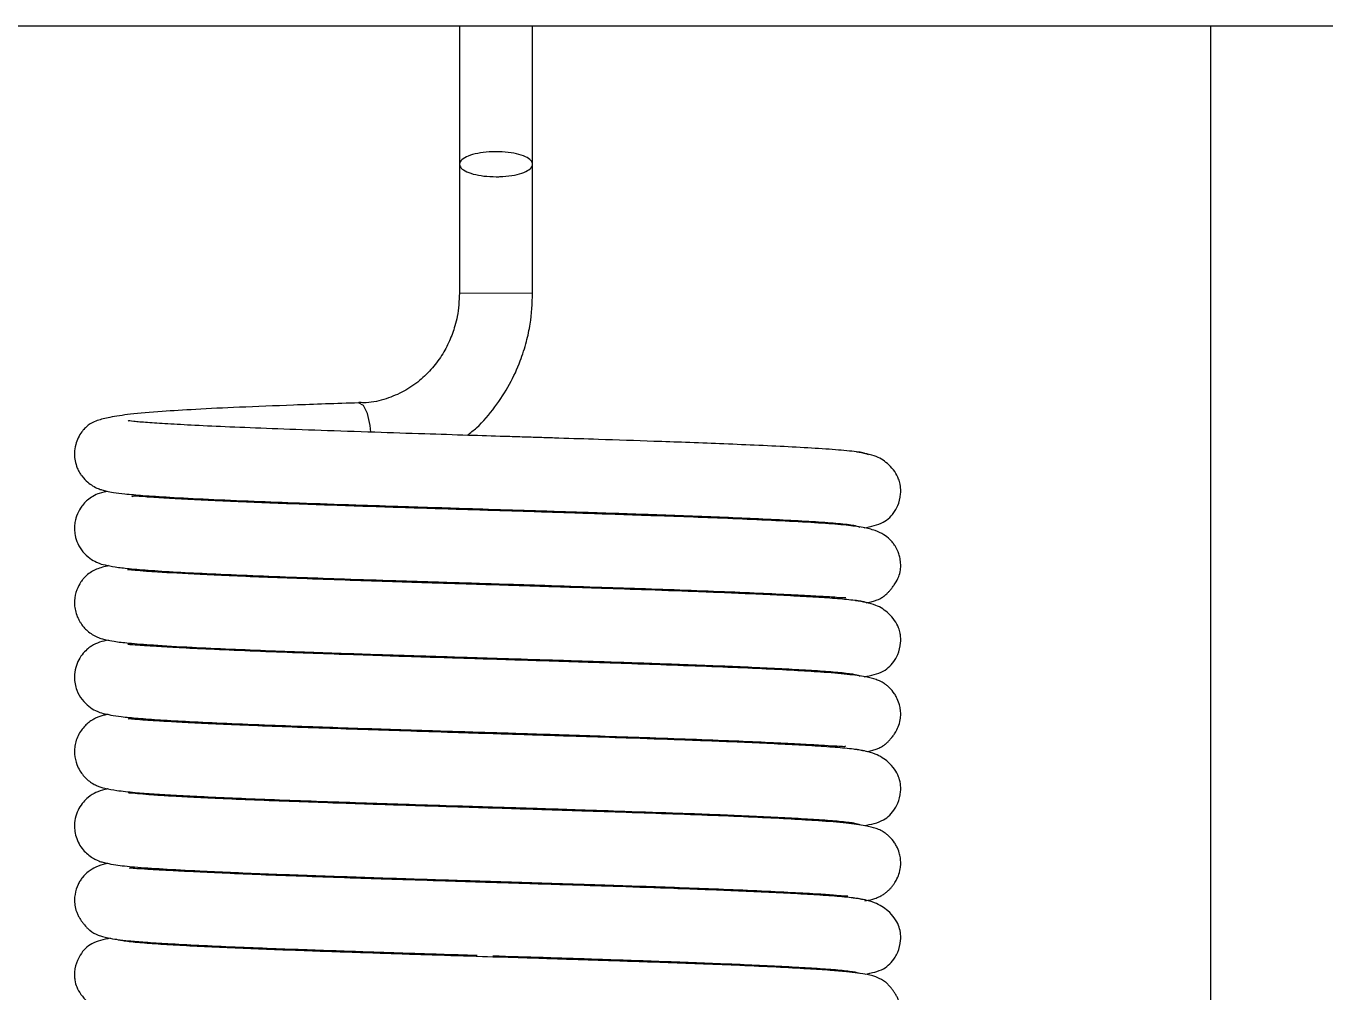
# Model space of a CAD drawing. Header units: millimetres. Extents: x -119 to 1184, y -69 to 836.
# Drawn here: x 450.47 to 466.45, y 631.59 to 643.47 of the extents above; entities that cross this region are included whole.
import ezdxf

# ---------------------------------------------------------------- set-up
doc = ezdxf.new("R2010")
doc.units = ezdxf.units.MM

msp = doc.modelspace()

# ---------------------------------------------------------------- linework, layer by layer
at = {"color": 7, "linetype": 'Continuous', "lineweight": 25}
for p, q in [((423.123, 643.47), (575.523, 643.47)), ((455.797, 643.47), (455.797, 641.772)), ((456.697, 641.77), (456.697, 643.47)), ((465.033, 643.47), (465.033, 592.67)), ((455.797, 641.772), (455.797, 640.188)), ((456.697, 640.188), (456.697, 641.766))]:
    msp.add_line(p, q, dxfattribs=at)
at = {"color": 8, "linetype": 'Continuous', "lineweight": 18}
msp.add_line((456.697, 640.188), (455.797, 640.188), dxfattribs=at)
at = {"color": 7, "linetype": 'Continuous', "lineweight": 25, "flags": 128}
msp.add_lwpolyline([(454.708, 638.481), (454.7, 638.562), (454.666, 638.707), (454.616, 638.805), (454.557, 638.839)], dxfattribs=at)
at = {"color": 7, "linetype": 'Continuous', "lineweight": 25}
for points, knots in [([(456.247, 641.618), (456.197, 641.619), (456.095, 641.623), (455.961, 641.649), (455.859, 641.688), (455.8, 641.737), (455.792, 641.79), (455.835, 641.84), (455.925, 641.883), (456.051, 641.913), (456.165, 641.924), (456.282, 641.926), (456.399, 641.919), (456.533, 641.894), (456.636, 641.855), (456.694, 641.806), (456.702, 641.753), (456.659, 641.703), (456.569, 641.66), (456.443, 641.63), (456.329, 641.619), (456.263, 641.618), (456.247, 641.618)], [0, 0, 0, 0, 0.053685, 0.107371, 0.161058, 0.214743, 0.268429, 0.322115, 0.375801, 0.429489, 0.483175, 0.499996, 0.553685, 0.607371, 0.661058, 0.714744, 0.768429, 0.822116, 0.875801, 0.929489, 0.983175, 1, 1, 1, 1]), ([(455.797, 640.188), (455.792, 640.091), (455.785, 639.955), (455.736, 639.759), (455.676, 639.595), (455.579, 639.413), (455.448, 639.241), (455.284, 639.087), (455.088, 638.96), (454.864, 638.875), (454.682, 638.834), (454.578, 638.843), (454.558, 638.845)], [0, 0, 0, 0, 0.134712, 0.190699, 0.283537, 0.380646, 0.485751, 0.596933, 0.713992, 0.837203, 0.967302, 1, 1, 1, 1]), ([(455.893, 638.441), (455.932, 638.471), (456.058, 638.571), (456.236, 638.783), (456.417, 639.059), (456.542, 639.332), (456.621, 639.582), (456.682, 639.86), (456.691, 640.06), (456.697, 640.188)], [0, 0, 0, 0, 0.074902, 0.247848, 0.416758, 0.574735, 0.699727, 0.809547, 1, 1, 1, 1]), ([(454.556, 638.839), (454.284, 638.83), (453.763, 638.812), (453.096, 638.786), (452.559, 638.76), (452.107, 638.732), (451.754, 638.702), (451.504, 638.666), (451.359, 638.629), (451.276, 638.594), (451.23, 638.563), (451.204, 638.541), (451.177, 638.513), (451.128, 638.454), (451.076, 638.348), (451.061, 638.235), (451.065, 638.145), (451.083, 638.073), (451.107, 638.015), (451.13, 637.973), (451.174, 637.91), (451.216, 637.869), (451.29, 637.815), (451.357, 637.784), (451.411, 637.766), (451.463, 637.753), (451.55, 637.737), (451.689, 637.72), (451.91, 637.7), (452.242, 637.679), (452.696, 637.655), (453.239, 637.632), (453.849, 637.609), (454.471, 637.587), (455.064, 637.568), (455.565, 637.552), (456.06, 637.536), (456.648, 637.518), (457.382, 637.494), (458.057, 637.472), (458.623, 637.452), (459.065, 637.435), (459.494, 637.416), (459.889, 637.397), (460.234, 637.377), (460.505, 637.355), (460.688, 637.332), (460.709, 637.316), (460.719, 637.309)], [0, 0, 0, 0, 0.042023, 0.080669, 0.116096, 0.147857, 0.184607, 0.215446, 0.239934, 0.254003, 0.264363, 0.268257, 0.27028, 0.272516, 0.28183, 0.287467, 0.291135, 0.295439, 0.297895, 0.300215, 0.302412, 0.310803, 0.316943, 0.32414, 0.330823, 0.341368, 0.357162, 0.378167, 0.404239, 0.435162, 0.471435, 0.507676, 0.539565, 0.575881, 0.60534, 0.62802, 0.648634, 0.676592, 0.712301, 0.755406, 0.779508, 0.805613, 0.833726, 0.863626, 0.895047, 0.928492, 0.96393, 1, 1, 1, 1]), ([(460.825, 638.201), (460.808, 638.21), (460.775, 638.228), (460.551, 638.253), (460.238, 638.277), (459.86, 638.298), (459.444, 638.318), (459.016, 638.336), (458.598, 638.352), (458.106, 638.369), (457.582, 638.387), (457.114, 638.402), (456.81, 638.412), (456.588, 638.419), (456.287, 638.428), (455.876, 638.441), (455.339, 638.458), (454.726, 638.478), (454.09, 638.5), (453.489, 638.521), (452.969, 638.542), (452.541, 638.562), (452.204, 638.58), (451.954, 638.597), (451.79, 638.61), (451.715, 638.621), (451.722, 638.614), (451.723, 638.613)], [0, 0, 0, 0, 0.061895, 0.12, 0.173488, 0.222644, 0.26805, 0.309265, 0.346039, 0.378492, 0.431552, 0.468203, 0.483657, 0.498912, 0.517023, 0.549481, 0.588767, 0.63486, 0.686911, 0.738237, 0.787599, 0.834579, 0.878727, 0.920251, 0.959293, 0.991733, 1, 1, 1, 1]), ([(460.774, 637.303), (460.857, 637.32), (461.015, 637.35), (461.126, 637.463), (461.194, 637.584), (461.225, 637.693), (461.223, 637.793), (461.214, 637.852), (461.185, 637.949), (461.103, 638.069), (460.921, 638.197), (460.765, 638.221), (460.68, 638.233)], [0, 0, 0, 0, 0.17799, 0.335703, 0.380225, 0.450956, 0.485693, 0.514551, 0.564048, 0.731802, 0.85331, 1, 1, 1, 1]), ([(451.474, 637.752), (451.44, 637.746), (451.383, 637.736), (451.299, 637.698), (451.229, 637.651), (451.185, 637.609), (451.156, 637.573), (451.125, 637.529), (451.093, 637.467), (451.073, 637.396), (451.064, 637.34), (451.062, 637.279), (451.07, 637.2), (451.105, 637.096), (451.167, 637.002), (451.253, 636.924), (451.369, 636.862), (451.437, 636.847), (451.562, 636.822), (451.744, 636.801), (452.006, 636.779), (452.361, 636.758), (452.801, 636.736), (453.301, 636.715), (453.838, 636.695), (454.406, 636.675), (454.969, 636.656), (455.496, 636.64), (455.938, 636.626), (456.376, 636.612), (456.892, 636.596), (457.458, 636.577), (458.038, 636.558), (458.594, 636.539), (459.129, 636.518), (459.596, 636.497), (459.97, 636.479), (460.253, 636.463), (460.44, 636.453), (460.535, 636.443), (460.545, 636.447), (460.548, 636.448)], [0, 0, 0, 0, 0.021371, 0.035442, 0.045878, 0.053658, 0.056609, 0.059, 0.066629, 0.070155, 0.074651, 0.078225, 0.083364, 0.091018, 0.101221, 0.112484, 0.124366, 0.149048, 0.176872, 0.207392, 0.246579, 0.289297, 0.331819, 0.377158, 0.419234, 0.456745, 0.499915, 0.534831, 0.561356, 0.586682, 0.620484, 0.662856, 0.700058, 0.741534, 0.786027, 0.829571, 0.871515, 0.911656, 0.950653, 0.988214, 1, 1, 1, 1]), ([(460.798, 636.383), (460.813, 636.385), (460.853, 636.391), (460.894, 636.403), (460.934, 636.417), (460.965, 636.431), (460.981, 636.44), (460.994, 636.447), (461, 636.451), (461.004, 636.454), (461.009, 636.457), (461.015, 636.461), (461.022, 636.467), (461.029, 636.473), (461.038, 636.481), (461.045, 636.488), (461.06, 636.503), (461.071, 636.515), (461.084, 636.528), (461.103, 636.55), (461.127, 636.58), (461.168, 636.639), (461.2, 636.702), (461.218, 636.764), (461.223, 636.816), (461.224, 636.861), (461.217, 636.923), (461.197, 636.999), (461.162, 637.072), (461.123, 637.126), (461.075, 637.179), (461.004, 637.231), (460.899, 637.277), (460.754, 637.311), (460.548, 637.338), (460.256, 637.361), (459.876, 637.382), (459.416, 637.405), (458.933, 637.425), (458.453, 637.443), (457.996, 637.458), (457.571, 637.473), (457.06, 637.49), (456.426, 637.51), (455.634, 637.534), (454.798, 637.561), (453.949, 637.59), (453.131, 637.62), (452.54, 637.648), (452.152, 637.669), (451.927, 637.684), (451.795, 637.696), (451.776, 637.689), (451.767, 637.685)], [0, 0, 0, 0, 0.009197, 0.024143, 0.034405, 0.037826, 0.040184, 0.041027, 0.041389, 0.041728, 0.042061, 0.042402, 0.043173, 0.044137, 0.045343, 0.047979, 0.049072, 0.050133, 0.051284, 0.052623, 0.056081, 0.060773, 0.07413, 0.086682, 0.09081, 0.093659, 0.098796, 0.102763, 0.11043, 0.114314, 0.119596, 0.134928, 0.157005, 0.185923, 0.221602, 0.263804, 0.310904, 0.355563, 0.396365, 0.433027, 0.465977, 0.49542, 0.521177, 0.569039, 0.62003, 0.67515, 0.734456, 0.798354, 0.867584, 0.903696, 0.939532, 0.971903, 1, 1, 1, 1]), ([(451.483, 636.839), (451.432, 636.826), (451.337, 636.803), (451.241, 636.749), (451.175, 636.683), (451.136, 636.633), (451.083, 636.535), (451.064, 636.443), (451.063, 636.376), (451.065, 636.328), (451.077, 636.266), (451.098, 636.206), (451.124, 636.158), (451.144, 636.126), (451.178, 636.08), (451.226, 636.03), (451.312, 635.972), (451.4, 635.94), (451.459, 635.925), (451.561, 635.906), (451.739, 635.886), (452.042, 635.862), (452.463, 635.838), (452.959, 635.815), (453.45, 635.795), (453.929, 635.777), (454.377, 635.762), (454.783, 635.748), (455.139, 635.737), (455.481, 635.726), (455.87, 635.713), (456.366, 635.698), (456.985, 635.679), (457.709, 635.655), (458.502, 635.628), (459.151, 635.603), (459.64, 635.58), (459.985, 635.562), (460.283, 635.544), (460.519, 635.524), (460.683, 635.503), (460.709, 635.489), (460.723, 635.482)], [0, 0, 0, 0, 0.027501, 0.050986, 0.056989, 0.061479, 0.06903, 0.07806, 0.080159, 0.082204, 0.086955, 0.092227, 0.094646, 0.096986, 0.099334, 0.1071, 0.126291, 0.136806, 0.151413, 0.175441, 0.208801, 0.251133, 0.302486, 0.344978, 0.383636, 0.417909, 0.448334, 0.474931, 0.497552, 0.516427, 0.53942, 0.56992, 0.608357, 0.654755, 0.708462, 0.769824, 0.803624, 0.839169, 0.876295, 0.915638, 0.957023, 1, 1, 1, 1]), ([(460.821, 636.376), (460.804, 636.383), (460.772, 636.398), (460.602, 636.419), (460.368, 636.439), (460.08, 636.457), (459.756, 636.474), (459.312, 636.495), (458.746, 636.518), (458.086, 636.541), (457.524, 636.56), (457.09, 636.574), (456.731, 636.586), (456.367, 636.597), (455.914, 636.611), (455.414, 636.627), (454.89, 636.644), (454.374, 636.661), (453.859, 636.679), (453.382, 636.697), (452.963, 636.714), (452.499, 636.735), (452.145, 636.755), (451.902, 636.772), (451.781, 636.782), (451.72, 636.789), (451.72, 636.786), (451.72, 636.784)], [0, 0, 0, 0, 0.051035, 0.099581, 0.145143, 0.187491, 0.227331, 0.26459, 0.33043, 0.384713, 0.428434, 0.461162, 0.482763, 0.508176, 0.541164, 0.582188, 0.618287, 0.658753, 0.701931, 0.743761, 0.784311, 0.823254, 0.895322, 0.928985, 0.960866, 0.987874, 1, 1, 1, 1]), ([(460.773, 635.473), (460.857, 635.49), (461.014, 635.521), (461.127, 635.635), (461.195, 635.756), (461.225, 635.864), (461.223, 635.965), (461.214, 636.023), (461.185, 636.121), (461.101, 636.241), (460.915, 636.37), (460.755, 636.394), (460.668, 636.406)], [0, 0, 0, 0, 0.174183, 0.324431, 0.36737, 0.436886, 0.471126, 0.5003, 0.551108, 0.724179, 0.849338, 1, 1, 1, 1]), ([(451.481, 635.922), (451.444, 635.916), (451.375, 635.905), (451.291, 635.863), (451.231, 635.823), (451.17, 635.766), (451.114, 635.686), (451.074, 635.586), (451.055, 635.456), (451.084, 635.305), (451.155, 635.187), (451.239, 635.104), (451.35, 635.041), (451.419, 635.022), (451.51, 635.002), (451.648, 634.982), (451.844, 634.963), (452.12, 634.943), (452.479, 634.923), (452.928, 634.902), (453.439, 634.881), (453.967, 634.862), (454.467, 634.844), (454.961, 634.828), (455.421, 634.813), (455.859, 634.799), (456.25, 634.787), (456.658, 634.775), (457.106, 634.76), (457.613, 634.743), (458.165, 634.725), (458.721, 634.705), (459.233, 634.685), (459.661, 634.665), (459.996, 634.648), (460.244, 634.635), (460.414, 634.624), (460.507, 634.62), (460.546, 634.617), (460.543, 634.623), (460.542, 634.623)], [0, 0, 0, 0, 0.020974, 0.038807, 0.046631, 0.054462, 0.062427, 0.070101, 0.078379, 0.090003, 0.10079, 0.111736, 0.123055, 0.143254, 0.166028, 0.191171, 0.224334, 0.260531, 0.300179, 0.343554, 0.388076, 0.427857, 0.463289, 0.494327, 0.528549, 0.554486, 0.58001, 0.604635, 0.634081, 0.668263, 0.706947, 0.749758, 0.792941, 0.83387, 0.872134, 0.907666, 0.941026, 0.971595, 0.995757, 1, 1, 1, 1]), ([(460.816, 634.556), (460.838, 634.56), (460.876, 634.568), (460.926, 634.585), (460.963, 634.601), (460.993, 634.617), (461.007, 634.626), (461.017, 634.633), (461.027, 634.64), (461.041, 634.651), (461.05, 634.659), (461.061, 634.67), (461.072, 634.681), (461.084, 634.693), (461.101, 634.713), (461.125, 634.741), (461.164, 634.797), (461.198, 634.864), (461.216, 634.923), (461.222, 634.978), (461.224, 635.02), (461.219, 635.081), (461.203, 635.15), (461.178, 635.213), (461.138, 635.28), (461.096, 635.33), (461.058, 635.363), (461.037, 635.379), (461.027, 635.386), (461.003, 635.402), (460.97, 635.42), (460.903, 635.447), (460.784, 635.475), (460.569, 635.505), (460.271, 635.53), (459.914, 635.551), (459.515, 635.572), (459.037, 635.592), (458.5, 635.612), (457.941, 635.632), (457.407, 635.65), (456.923, 635.665), (456.471, 635.68), (456.059, 635.692), (455.633, 635.706), (455.217, 635.719), (454.765, 635.734), (454.295, 635.75), (453.787, 635.767), (453.266, 635.787), (452.783, 635.808), (452.388, 635.827), (452.098, 635.844), (451.9, 635.857), (451.78, 635.866), (451.728, 635.869), (451.72, 635.868), (451.717, 635.868)], [0, 0, 0, 0, 0.01632, 0.028532, 0.036468, 0.038949, 0.039881, 0.04067, 0.041402, 0.042182, 0.044198, 0.04527, 0.046291, 0.047351, 0.048528, 0.051429, 0.055261, 0.066032, 0.077803, 0.081932, 0.084948, 0.089591, 0.093826, 0.099532, 0.103116, 0.110352, 0.113916, 0.115678, 0.116785, 0.118246, 0.127865, 0.143715, 0.174574, 0.215214, 0.260094, 0.296237, 0.334976, 0.376065, 0.418973, 0.459409, 0.495654, 0.527387, 0.55446, 0.583301, 0.606652, 0.636566, 0.664373, 0.696645, 0.73311, 0.774099, 0.818431, 0.859705, 0.896987, 0.930845, 0.961265, 0.988066, 1, 1, 1, 1]), ([(451.477, 635.011), (451.458, 635.007), (451.405, 634.998), (451.352, 634.981), (451.281, 634.943), (451.218, 634.9), (451.119, 634.792), (451.078, 634.685), (451.063, 634.592), (451.063, 634.502), (451.083, 634.407), (451.127, 634.318), (451.172, 634.257), (451.221, 634.207), (451.285, 634.161), (451.356, 634.127), (451.449, 634.098), (451.59, 634.074), (451.843, 634.047), (452.212, 634.023), (452.655, 634), (453.058, 633.982), (453.521, 633.963), (454.034, 633.945), (454.567, 633.927), (455.127, 633.908), (455.669, 633.891), (456.166, 633.875), (456.548, 633.864), (456.906, 633.852), (457.326, 633.839), (457.884, 633.82), (458.553, 633.797), (459.134, 633.775), (459.595, 633.754), (459.935, 633.736), (460.238, 633.718), (460.485, 633.699), (460.667, 633.678), (460.704, 633.663), (460.723, 633.656)], [0, 0, 0, 0, 0.0120291, 0.0348037, 0.0426275, 0.0483494, 0.0579255, 0.0701057, 0.0756505, 0.0802379, 0.0888215, 0.0945527, 0.099753, 0.1058366, 0.1129682, 0.1237354, 0.1458655, 0.1770849, 0.2155676, 0.2778389, 0.31144, 0.3466376, 0.3831894, 0.4209034, 0.4583717, 0.4920382, 0.5305246, 0.5615621, 0.5855493, 0.602687, 0.6294948, 0.6664262, 0.7130269, 0.7697411, 0.8020757, 0.8367895, 0.8736414, 0.9132156, 0.9554877, 1, 1, 1, 1]), ([(460.815, 634.551), (460.792, 634.558), (460.748, 634.573), (460.556, 634.595), (460.297, 634.615), (459.985, 634.634), (459.637, 634.651), (459.167, 634.673), (458.578, 634.695), (457.902, 634.719), (457.34, 634.737), (456.916, 634.751), (456.557, 634.762), (456.176, 634.774), (455.684, 634.789), (455.145, 634.807), (454.59, 634.825), (454.06, 634.843), (453.55, 634.861), (453.095, 634.88), (452.705, 634.897), (452.384, 634.913), (452.129, 634.927), (451.936, 634.939), (451.804, 634.95), (451.731, 634.958), (451.726, 634.954), (451.724, 634.953)], [0, 0, 0, 0, 0.052838, 0.102921, 0.149729, 0.19324, 0.234165, 0.272244, 0.33895, 0.393677, 0.437061, 0.468628, 0.488816, 0.516623, 0.552652, 0.597357, 0.636467, 0.680022, 0.724141, 0.766897, 0.808041, 0.847251, 0.884313, 0.919713, 0.953535, 0.983107, 1, 1, 1, 1]), ([(460.773, 633.644), (460.858, 633.661), (461.014, 633.692), (461.127, 633.807), (461.195, 633.928), (461.225, 634.036), (461.223, 634.123), (461.215, 634.191), (461.188, 634.284), (461.098, 634.414), (460.908, 634.542), (460.744, 634.567), (460.654, 634.58)], [0, 0, 0, 0, 0.169611, 0.314339, 0.355927, 0.423867, 0.457419, 0.46956, 0.538861, 0.716988, 0.845613, 1, 1, 1, 1]), ([(451.479, 634.096), (451.465, 634.094), (451.412, 634.087), (451.327, 634.052), (451.254, 634.015), (451.172, 633.939), (451.116, 633.86), (451.075, 633.761), (451.06, 633.662), (451.066, 633.567), (451.097, 633.448), (451.174, 633.328), (451.279, 633.249), (451.366, 633.207), (451.398, 633.198), (451.472, 633.178), (451.591, 633.158), (451.806, 633.135), (452.137, 633.113), (452.652, 633.085), (453.353, 633.054), (454.224, 633.024), (455.106, 632.994), (455.871, 632.97), (456.495, 632.951), (457.014, 632.934), (457.507, 632.918), (457.991, 632.902), (458.46, 632.886), (458.942, 632.868), (459.417, 632.848), (459.845, 632.827), (460.179, 632.809), (460.395, 632.794), (460.53, 632.781), (460.557, 632.781), (460.571, 632.781)], [0, 0, 0, 0, 0.007663, 0.02823, 0.04625, 0.054669, 0.062903, 0.070626, 0.078726, 0.084089, 0.090655, 0.105066, 0.118183, 0.123643, 0.136032, 0.150036, 0.175748, 0.217424, 0.266228, 0.315312, 0.385221, 0.449763, 0.510225, 0.565708, 0.599797, 0.632181, 0.66809, 0.699115, 0.733394, 0.771156, 0.812746, 0.85779, 0.901096, 0.938147, 0.968948, 1, 1, 1, 1]), ([(460.781, 632.722), (460.794, 632.724), (460.838, 632.729), (460.874, 632.74), (460.927, 632.756), (460.966, 632.773), (460.998, 632.791), (461.016, 632.803), (461.031, 632.813), (461.042, 632.821), (461.052, 632.829), (461.061, 632.838), (461.07, 632.846), (461.085, 632.861), (461.106, 632.884), (461.131, 632.915), (461.166, 632.967), (461.198, 633.034), (461.217, 633.1), (461.225, 633.169), (461.22, 633.247), (461.205, 633.318), (461.179, 633.382), (461.139, 633.449), (461.097, 633.5), (461.059, 633.533), (461.039, 633.549), (461.028, 633.556), (461.005, 633.572), (460.971, 633.59), (460.903, 633.618), (460.78, 633.646), (460.557, 633.677), (460.247, 633.702), (459.878, 633.724), (459.469, 633.745), (458.982, 633.766), (458.438, 633.786), (457.872, 633.805), (457.328, 633.823), (456.836, 633.839), (456.371, 633.854), (455.945, 633.867), (455.512, 633.881), (455.099, 633.894), (454.663, 633.908), (454.219, 633.923), (453.743, 633.94), (453.271, 633.958), (452.843, 633.976), (452.493, 633.993), (452.22, 634.008), (451.969, 634.024), (451.768, 634.044), (451.734, 634.045), (451.723, 634.046)], [0, 0, 0, 0, 0.006567, 0.022713, 0.03531, 0.044112, 0.04717, 0.049444, 0.050359, 0.051191, 0.052013, 0.0529, 0.05385, 0.054839, 0.057091, 0.059909, 0.063404, 0.072567, 0.082763, 0.089519, 0.094273, 0.098645, 0.104646, 0.108295, 0.115716, 0.119409, 0.121237, 0.122341, 0.123816, 0.133729, 0.150259, 0.182625, 0.225419, 0.272298, 0.309815, 0.349753, 0.391841, 0.435605, 0.477247, 0.514704, 0.54765, 0.575939, 0.606484, 0.631243, 0.661515, 0.688996, 0.720431, 0.75558, 0.794797, 0.83378, 0.8694, 0.901451, 0.930053, 0.977828, 1, 1, 1, 1]), ([(451.473, 633.18), (451.465, 633.179), (451.412, 633.169), (451.334, 633.141), (451.242, 633.089), (451.18, 633.034), (451.134, 632.971), (451.095, 632.901), (451.07, 632.82), (451.063, 632.752), (451.063, 632.718), (451.064, 632.694), (451.069, 632.644), (451.081, 632.601), (451.102, 632.552), (451.12, 632.518), (451.135, 632.493), (451.146, 632.476), (451.158, 632.461), (451.168, 632.447), (451.178, 632.434), (451.206, 632.4), (451.218, 632.387), (451.27, 632.34), (451.337, 632.304), (451.418, 632.277), (451.484, 632.262), (451.587, 632.246), (451.735, 632.229), (451.936, 632.212), (452.217, 632.194), (452.584, 632.175), (453.016, 632.155), (453.467, 632.137), (453.904, 632.121), (454.313, 632.107), (454.684, 632.094), (455.015, 632.083), (455.349, 632.072), (455.677, 632.062), (455.909, 632.055), (456.013, 632.051)], [0, 0, 0, 0, 0.007495, 0.048481, 0.080394, 0.101737, 0.108665, 0.114893, 0.130036, 0.137841, 0.139545, 0.141344, 0.145702, 0.158966, 0.166057, 0.171734, 0.174139, 0.176327, 0.178383, 0.180412, 0.182521, 0.184813, 0.201685, 0.214815, 0.253455, 0.272898, 0.303472, 0.349151, 0.393206, 0.445383, 0.505362, 0.574059, 0.643115, 0.705526, 0.761039, 0.81046, 0.853875, 0.891062, 0.923656, 0.966078, 1, 1, 1, 1]), ([(460.807, 632.725), (460.779, 632.733), (460.725, 632.748), (460.519, 632.769), (460.249, 632.79), (459.926, 632.808), (459.569, 632.826), (459.09, 632.847), (458.492, 632.87), (457.809, 632.893), (457.243, 632.912), (456.817, 632.925), (456.458, 632.937), (456.078, 632.948), (455.586, 632.964), (455.05, 632.981), (454.499, 632.999), (453.975, 633.017), (453.473, 633.035), (453.026, 633.054), (452.647, 633.071), (452.338, 633.086), (452.098, 633.099), (451.919, 633.11), (451.803, 633.117), (451.743, 633.123), (451.741, 633.118), (451.74, 633.117)], [0, 0, 0, 0, 0.053108, 0.10337, 0.150278, 0.194007, 0.235147, 0.273381, 0.340266, 0.395346, 0.438966, 0.470686, 0.49096, 0.518784, 0.554993, 0.599879, 0.639096, 0.682723, 0.727055, 0.770036, 0.811327, 0.850607, 0.887722, 0.923234, 0.957093, 0.986434, 1, 1, 1, 1]), ([(460.784, 631.819), (460.865, 631.835), (461.017, 631.865), (461.127, 631.978), (461.195, 632.099), (461.225, 632.207), (461.223, 632.295), (461.215, 632.363), (461.187, 632.456), (461.096, 632.586), (460.899, 632.715), (460.73, 632.74), (460.638, 632.753)], [0, 0, 0, 0, 0.159177, 0.302388, 0.343288, 0.409677, 0.442533, 0.454678, 0.525564, 0.709142, 0.841531, 1, 1, 1, 1]), ([(451.502, 632.26), (451.422, 632.245), (451.269, 632.214), (451.159, 632.102), (451.091, 631.98), (451.061, 631.872), (451.063, 631.784), (451.071, 631.716), (451.099, 631.624), (451.191, 631.494), (451.387, 631.365), (451.556, 631.34), (451.649, 631.326)], [0, 0, 0, 0, 0.159177, 0.302387, 0.343289, 0.409677, 0.442533, 0.454678, 0.525564, 0.709143, 0.841531, 1, 1, 1, 1]), ([(460.813, 630.899), (460.821, 630.901), (460.874, 630.91), (460.952, 630.938), (461.044, 630.99), (461.106, 631.046), (461.152, 631.108), (461.191, 631.178), (461.217, 631.259), (461.223, 631.327), (461.223, 631.362), (461.222, 631.385), (461.217, 631.436), (461.205, 631.478), (461.185, 631.527), (461.167, 631.561), (461.151, 631.586), (461.14, 631.603), (461.129, 631.619), (461.118, 631.633), (461.108, 631.646), (461.08, 631.679), (461.068, 631.693), (461.017, 631.739), (460.95, 631.775), (460.868, 631.803), (460.802, 631.817), (460.699, 631.834), (460.551, 631.85), (460.351, 631.867), (460.069, 631.885), (459.702, 631.905), (459.27, 631.925), (458.819, 631.943), (458.382, 631.959), (457.974, 631.973), (457.602, 631.985), (457.271, 631.996), (456.937, 632.007), (456.545, 632.02), (456.04, 632.035), (455.416, 632.055), (454.688, 632.079), (453.892, 632.106), (453.236, 632.13), (452.739, 632.152), (452.385, 632.17), (452.073, 632.188), (451.821, 632.208), (451.635, 632.228), (451.589, 632.242), (451.566, 632.249)], [0, 0, 0, 0, 0.004222, 0.027311, 0.045288, 0.057311, 0.061214, 0.064722, 0.073253, 0.07765, 0.07861, 0.079623, 0.082078, 0.08955, 0.093545, 0.096742, 0.098097, 0.09933, 0.100489, 0.101631, 0.102819, 0.10411, 0.113614, 0.121011, 0.142778, 0.153731, 0.170954, 0.196686, 0.221504, 0.250897, 0.284685, 0.323383, 0.362284, 0.397442, 0.428714, 0.456555, 0.481011, 0.50196, 0.520321, 0.544218, 0.575282, 0.61383, 0.66008, 0.713435, 0.773907, 0.807195, 0.84222, 0.878716, 0.917218, 0.957782, 1, 1, 1, 1]), ([(456.206, 632.045), (456.414, 632.039), (456.871, 632.025), (457.598, 632.001), (458.394, 631.974), (459.05, 631.949), (459.547, 631.927), (459.901, 631.909), (460.213, 631.891), (460.465, 631.872), (460.652, 631.851), (460.697, 631.837), (460.72, 631.83)], [0, 0, 0, 0, 0.090763, 0.199659, 0.325283, 0.467664, 0.546041, 0.628507, 0.714437, 0.805089, 0.900598, 1, 1, 1, 1])]:
    msp.add_open_spline(points, degree=3, knots=knots, dxfattribs=at)

doc.saveas('drawing.dxf')
